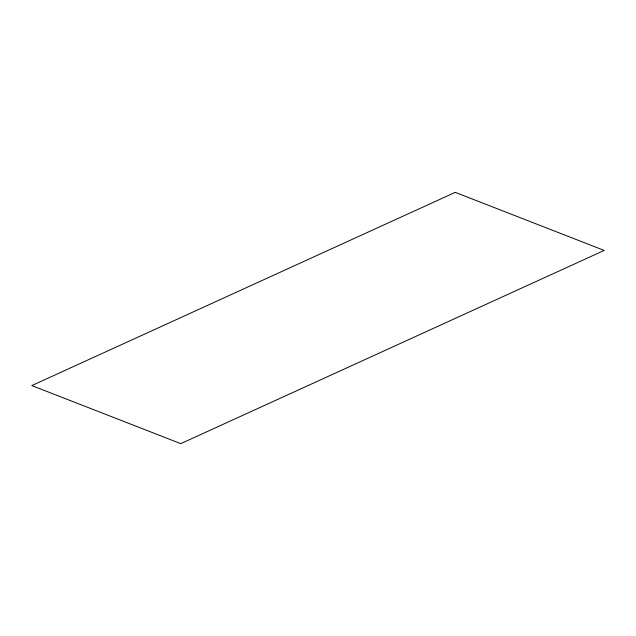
<?xml version="1.0" encoding="UTF-8"?>
<svg xmlns="http://www.w3.org/2000/svg" width="636" height="636" viewBox="0 0 636 636"><rect width="100%" height="100%" fill="white"/><g stroke="black" fill="none" stroke-linecap="round" stroke-linejoin="round"><path stroke-width="0.95" d="M455.225 192.358L31.8 385.575L180.775 443.642L604.2 250.425L455.225 192.358"/></g></svg>
